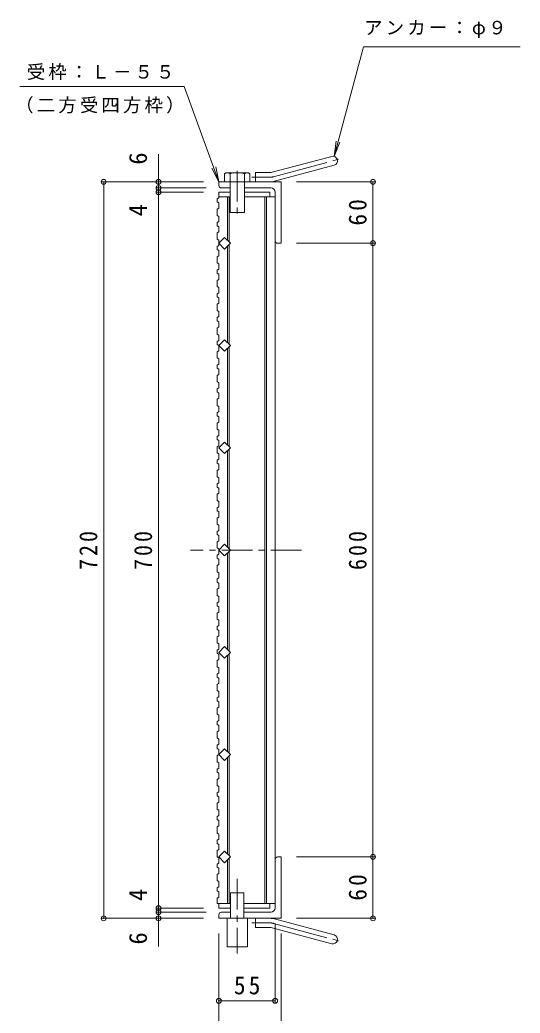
# Model space of a CAD drawing. Units: millimetres, scale not verified. Extents: x -1125 to 1035, y -823 to 751.
# Drawn here: x -72 to 417, y -316 to 655 of the extents above; entities that cross this region are included whole.
import ezdxf
from ezdxf.enums import TextEntityAlignment as Align

# ---------------------------------------------------------------- set-up
doc = ezdxf.new("R2010")
doc.units = ezdxf.units.MM
doc.header["$LTSCALE"] = 6
doc.header["$PDMODE"] = 32
doc.header["$PDSIZE"] = 4.8
doc.linetypes.add('CHAIN1', pattern=[8, 5, -1, 1, -1])
doc.linetypes.add('CHAIN2', pattern=[12, 9, -1, 1, -1])
for name, color, linetype, lineweight in [('A-1_ピット', 2, 'Continuous', 9), ('A-2_蓋', 3, 'Continuous', 9), ('A-4_寸法', 7, 'Continuous', 9), ('A-5_仕様文', 7, 'Continuous', 9), ('A-9_ｸｯｼｮﾝ材', 4, 'Continuous', 9)]:
    doc.layers.add(name, color=color, linetype=linetype, lineweight=lineweight)
doc.styles.add('ＭＳ ゴシック', font='')
doc.styles.get('ＭＳ ゴシック').set_extended_font_data('MS Gothic')

msp = doc.modelspace()

# ---------------------------------------------------------------- linework, layer by layer
at = {"layer": 'A-1_ピット'}
for p, q in [((174.616, 506.347), (232.806, 521.939)), ((158.471, 497.04), (158.471, 506.04)), ((172.286, 506.04), (158.471, 506.04)), ((176.945, 497.654), (235.136, 513.246)), ((122.471, 493.54), (122.471, 497.04)), ((183.471, 497.04), (122.471, 497.04)), ((183.471, 497.04), (183.471, 437.04)), ((133.471, 491.04), (124.971, 491.04)), ((173.471, 491.04), (147.471, 491.04)), ((177.471, 487.04), (177.471, 439.54)), ((179.971, 437.04), (183.471, 437.04)), ((179.971, -162.96), (183.471, -162.96)), ((183.471, -162.96), (183.471, -222.96)), ((177.471, -212.96), (177.471, -165.46)), ((122.471, -219.459), (122.471, -222.96)), ((183.471, -222.96), (122.471, -222.96)), ((133.971, -216.96), (124.971, -216.96)), ((173.471, -216.96), (146.971, -216.96)), ((158.471, -222.96), (158.471, -231.96)), ((172.286, -231.96), (158.471, -231.96)), ((174.616, -232.266), (232.806, -247.858)), ((176.945, -223.573), (235.136, -239.165))]:
    msp.add_line(p, q, dxfattribs=at)
at = {"layer": 'A-1_ピット', "linetype": 'CHAIN2'}
for p, q in [((175.78, 502), (240.947, 519.461)), ((172.286, 501.54), (154.666, 501.54)), ((172.286, -227.46), (154.666, -227.46)), ((175.78, -227.92), (240.947, -245.381))]:
    msp.add_line(p, q, dxfattribs=at)
at = {"layer": 'A-1_ピット'}
for centre, radius, start, end in [((233.971, 517.592), 4.5, 285.00014, 104.99991), ((172.286, 515.041), 9, 270, 285.00002), ((172.286, 515.041), 18, 270, 285), ((124.971, 493.54), 2.5, 180, 270), ((173.471, 487.04), 4, 0, 90), ((179.971, 439.54), 2.5, 180, 270), ((179.971, -165.46), 2.5, 90, 180), ((173.471, -212.96), 4, 270, 0), ((124.971, -219.459), 2.5, 90, 180), ((172.286, -240.96), 18, 75, 90), ((172.286, -240.96), 9, 74.99998, 90), ((233.971, -243.512), 4.5, 255.00009, 74.99986)]:
    msp.add_arc(centre, radius, start, end, dxfattribs=at)
at = {"layer": 'A-1_ピット', "linetype": 'CHAIN2'}
for centre, start, end in [((172.286, 515.04), 270, 284.99995), ((172.286, -240.96), 75.00005, 90)]:
    msp.add_arc(centre, 13.5, start, end, dxfattribs=at)
at = {"layer": 'A-2_蓋'}
for p, q in [((122.471, 487.04), (122.471, 481.397)), ((122.471, 487.04), (133.471, 487.04)), ((120.971, 480.397), (122.471, 481.397)), ((120.971, 480.397), (120.971, 477.397)), ((120.971, 477.397), (122.471, 476.397)), ((122.471, 482.54), (133.471, 482.54)), ((122.471, 476.397), (122.471, 471.284)), ((130.971, 482.54), (130.971, 439.854)), ((132.471, 482.54), (132.471, 438.354)), ((147.471, 482.54), (177.471, 482.54)), ((167.471, 482.54), (167.471, -208.46)), ((168.971, 482.54), (168.971, -208.46)), ((177.471, 482.54), (177.471, -208.46)), ((120.971, 470.284), (122.471, 471.284)), ((120.971, 470.284), (120.971, 464.284)), ((120.971, 464.284), (122.471, 463.284)), ((120.971, 457.171), (122.471, 458.171)), ((120.971, 457.171), (120.971, 454.171)), ((122.471, 458.171), (122.471, 463.284)), ((120.971, 454.171), (122.471, 453.171)), ((120.971, 447.058), (122.471, 448.058)), ((120.971, 447.058), (120.971, 441.058)), ((122.471, 453.171), (122.471, 448.058)), ((120.971, 441.058), (122.471, 440.058)), ((122.471, 434.945), (122.471, 440.058)), ((120.971, 433.945), (122.471, 434.945)), ((120.971, 433.945), (120.971, 430.945)), ((120.971, 430.945), (122.471, 429.945)), ((122.471, 429.945), (122.471, 424.832)), ((130.971, 434.227), (130.971, 339.854)), ((132.471, 435.727), (132.471, 338.354)), ((120.971, 423.832), (122.471, 424.832)), ((120.971, 423.832), (120.971, 417.832)), ((120.971, 417.832), (122.471, 416.832)), ((120.971, 410.719), (122.471, 411.719)), ((120.971, 410.719), (120.971, 407.719)), ((122.471, 411.719), (122.471, 416.832)), ((120.971, 407.719), (122.471, 406.719)), ((120.971, 400.606), (122.471, 401.606)), ((120.971, 400.606), (120.971, 394.606)), ((122.471, 406.719), (122.471, 401.606)), ((120.971, 394.606), (122.471, 393.606)), ((120.971, 387.493), (122.471, 388.493)), ((122.471, 388.493), (122.471, 393.606)), ((120.971, 387.493), (120.971, 384.493)), ((120.971, 384.493), (122.471, 383.493)), ((122.471, 383.493), (122.471, 378.38)), ((120.971, 377.38), (122.471, 378.38)), ((120.971, 377.38), (120.971, 371.38)), ((120.971, 371.38), (122.471, 370.38)), ((122.471, 365.267), (122.471, 370.38)), ((120.971, 364.267), (122.471, 365.267)), ((120.971, 364.267), (120.971, 361.267)), ((120.971, 361.267), (122.471, 360.267)), ((122.471, 360.267), (122.471, 355.154)), ((120.971, 354.154), (122.471, 355.154)), ((120.971, 354.154), (120.971, 348.154)), ((120.971, 348.154), (122.471, 347.154)), ((120.971, 341.041), (122.471, 342.041)), ((120.971, 341.041), (120.971, 338.041)), ((122.471, 342.041), (122.471, 347.154)), ((120.971, 338.041), (122.471, 337.041)), ((120.971, 330.928), (122.471, 331.928)), ((120.971, 330.928), (120.971, 324.928)), ((122.471, 337.041), (122.471, 331.928)), ((130.971, 334.227), (130.971, 239.854)), ((132.471, 335.727), (132.471, 238.354)), ((120.971, 324.928), (122.471, 323.928)), ((122.471, 318.815), (122.471, 323.928)), ((120.971, 317.815), (122.471, 318.815)), ((120.971, 317.815), (120.971, 314.815)), ((120.971, 314.815), (122.471, 313.815)), ((122.471, 313.815), (122.471, 308.702)), ((120.971, 307.702), (122.471, 308.702)), ((120.971, 307.702), (120.971, 301.702)), ((120.971, 301.702), (122.471, 300.702)), ((120.971, 294.589), (122.471, 295.589)), ((120.971, 294.589), (120.971, 291.589)), ((120.971, 291.589), (122.471, 290.589)), ((122.471, 295.589), (122.471, 300.702)), ((120.971, 284.476), (122.471, 285.476)), ((120.971, 284.476), (120.971, 278.476)), ((122.471, 290.589), (122.471, 285.476)), ((120.971, 278.476), (122.471, 277.476)), ((120.971, 271.363), (122.471, 272.363)), ((122.471, 272.363), (122.471, 277.476)), ((120.971, 271.363), (120.971, 268.363)), ((120.971, 268.363), (122.471, 267.363)), ((120.971, 261.25), (122.471, 262.25)), ((122.471, 267.363), (122.471, 262.25)), ((120.971, 261.25), (120.971, 255.25)), ((120.971, 255.25), (122.471, 254.25)), ((122.471, 249.137), (122.471, 254.25)), ((120.971, 248.137), (122.471, 249.137)), ((120.971, 248.137), (120.971, 245.137)), ((120.971, 245.137), (122.471, 244.137)), ((122.471, 244.137), (122.471, 239.024)), ((120.971, 238.024), (122.471, 239.024)), ((120.971, 238.024), (120.971, 232.024)), ((130.971, 234.227), (130.971, 139.854)), ((132.471, 235.727), (132.471, 138.354)), ((120.971, 232.024), (122.471, 231.024)), ((120.971, 224.911), (122.471, 225.911)), ((120.971, 224.911), (120.971, 221.911)), ((122.471, 225.911), (122.471, 231.024)), ((120.971, 221.911), (122.471, 220.911)), ((120.971, 214.798), (122.471, 215.798)), ((120.971, 214.798), (120.971, 208.798)), ((122.471, 220.911), (122.471, 215.798)), ((120.971, 208.798), (122.471, 207.798)), ((122.471, 202.685), (122.471, 207.798)), ((120.971, 201.685), (122.471, 202.685)), ((120.971, 201.685), (120.971, 198.685)), ((120.971, 198.685), (122.471, 197.685)), ((122.471, 197.685), (122.471, 192.572)), ((120.971, 191.572), (122.471, 192.572)), ((120.971, 191.572), (120.971, 185.572)), ((120.971, 185.572), (122.471, 184.572)), ((122.471, 179.459), (122.471, 184.572)), ((120.971, 178.459), (122.471, 179.459)), ((120.971, 178.459), (120.971, 175.459)), ((120.971, 175.459), (122.471, 174.459)), ((120.971, 168.346), (122.471, 169.346)), ((120.971, 168.346), (120.971, 162.346)), ((122.471, 174.459), (122.471, 169.346)), ((120.971, 162.346), (122.471, 161.346)), ((120.971, 155.233), (122.471, 156.233)), ((122.471, 156.233), (122.471, 161.346)), ((120.971, 155.233), (120.971, 152.233)), ((120.971, 152.233), (122.471, 151.233)), ((120.971, 145.12), (122.471, 146.12)), ((122.471, 151.233), (122.471, 146.12)), ((120.971, 145.12), (120.971, 139.12)), ((120.971, 139.12), (122.471, 138.12)), ((122.471, 133.007), (122.471, 138.12)), ((120.971, 132.007), (122.471, 133.007)), ((120.971, 132.007), (120.971, 129.007)), ((120.971, 129.007), (122.471, 128.007)), ((122.471, 128.007), (122.471, 122.894)), ((130.971, 39.854), (130.971, 134.227)), ((132.471, 38.354), (132.471, 135.727)), ((120.971, 121.894), (122.471, 122.894)), ((120.971, 121.894), (120.971, 115.894)), ((120.971, 115.894), (122.471, 114.894)), ((120.971, 108.781), (122.471, 109.781)), ((120.971, 108.781), (120.971, 105.781)), ((122.471, 109.781), (122.471, 114.894)), ((120.971, 105.781), (122.471, 104.781)), ((120.971, 98.668), (122.471, 99.668)), ((120.971, 98.668), (120.971, 92.668)), ((122.471, 104.781), (122.471, 99.668)), ((120.971, 92.668), (122.471, 91.668)), ((122.471, 86.555), (122.471, 91.668)), ((120.971, 85.555), (122.471, 86.555)), ((120.971, 85.555), (120.971, 82.555)), ((120.971, 82.555), (122.471, 81.555)), ((122.471, 81.555), (122.471, 76.442)), ((120.971, 75.442), (122.471, 76.442)), ((120.971, 75.442), (120.971, 69.442)), ((120.971, 69.442), (122.471, 68.442)), ((122.471, 63.329), (122.471, 68.442)), ((120.971, 62.329), (122.471, 63.329)), ((120.971, 62.329), (120.971, 59.329)), ((120.971, 59.329), (122.471, 58.329)), ((122.471, 58.329), (122.471, 53.216)), ((120.971, 52.216), (122.471, 53.216)), ((120.971, 52.216), (120.971, 46.216)), ((120.971, 46.216), (122.471, 45.216)), ((120.971, 39.103), (122.471, 40.103)), ((120.971, 39.103), (120.971, 36.103)), ((122.471, 40.103), (122.471, 45.216)), ((120.971, 36.103), (122.471, 35.103)), ((120.971, 28.99), (122.471, 29.99)), ((122.471, 35.103), (122.471, 29.99)), ((130.971, -60.146), (130.971, 34.227)), ((132.471, -61.646), (132.471, 35.726)), ((120.971, 28.99), (120.971, 22.99)), ((120.971, 22.99), (122.471, 21.99)), ((122.471, 16.877), (122.471, 21.99)), ((120.971, 15.877), (122.471, 16.877)), ((120.971, 15.877), (120.971, 12.877)), ((120.971, 12.877), (122.471, 11.877)), ((122.471, 11.877), (122.471, 6.764)), ((120.971, 5.764), (122.471, 6.764)), ((120.971, 5.764), (120.971, -0.236)), ((120.971, -0.236), (122.471, -1.236)), ((120.971, -7.349), (122.471, -6.349)), ((120.971, -7.349), (120.971, -10.349)), ((122.471, -6.349), (122.471, -1.236)), ((120.971, -10.349), (122.471, -11.349)), ((120.971, -17.462), (122.471, -16.462)), ((120.971, -17.462), (120.971, -23.462)), ((122.471, -11.349), (122.471, -16.462)), ((120.971, -23.462), (122.471, -24.462)), ((122.471, -29.575), (122.471, -24.462)), ((120.971, -30.575), (122.471, -29.575)), ((120.971, -30.575), (120.971, -33.575)), ((120.971, -33.575), (122.471, -34.575)), ((122.471, -34.575), (122.471, -39.688)), ((120.971, -40.688), (122.471, -39.688)), ((120.971, -40.688), (120.971, -46.688)), ((120.971, -46.688), (122.471, -47.688)), ((122.471, -52.801), (122.471, -47.688)), ((120.971, -53.801), (122.471, -52.801)), ((120.971, -53.801), (120.971, -56.801)), ((120.971, -56.801), (122.471, -57.801)), ((122.471, -57.801), (122.471, -62.914)), ((120.971, -63.914), (122.471, -62.914)), ((120.971, -63.914), (120.971, -69.914)), ((130.971, -160.146), (130.971, -65.773)), ((132.471, -161.646), (132.471, -64.273)), ((120.971, -69.914), (122.471, -70.914)), ((120.971, -77.027), (122.471, -76.027)), ((120.971, -77.027), (120.971, -80.027)), ((122.471, -76.027), (122.471, -70.914)), ((120.971, -87.14), (122.471, -86.14)), ((120.971, -87.14), (120.971, -93.14)), ((120.971, -93.14), (122.471, -94.14)), ((122.471, -99.253), (122.471, -94.14)), ((120.971, -100.253), (122.471, -99.253)), ((120.971, -100.253), (120.971, -103.253)), ((120.971, -110.366), (122.471, -109.366)), ((120.971, -110.366), (120.971, -116.366)), ((120.971, -116.366), (122.471, -117.366)), ((120.971, -123.479), (122.471, -122.479)), ((120.971, -123.479), (120.971, -126.479)), ((122.471, -122.479), (122.471, -117.366)), ((120.971, -133.592), (122.471, -132.592)), ((120.971, -133.592), (120.971, -139.592)), ((120.971, -139.592), (122.471, -140.592)), ((122.471, -145.705), (122.471, -140.592)), ((120.971, -146.705), (122.471, -145.705)), ((120.971, -146.705), (120.971, -149.705)), ((120.971, -156.818), (122.471, -155.818)), ((120.971, -156.818), (120.971, -162.818)), ((120.971, -162.818), (122.471, -163.818)), ((122.471, -168.931), (122.471, -163.818)), ((132.471, -208.46), (132.471, -164.273)), ((120.971, -169.931), (122.471, -168.931)), ((120.971, -169.931), (120.971, -172.931)), ((130.971, -208.46), (130.971, -165.773)), ((120.971, -180.044), (122.471, -179.044)), ((120.971, -180.044), (120.971, -186.044)), ((120.971, -186.044), (122.471, -187.044)), ((120.971, -193.157), (122.471, -192.157)), ((120.971, -193.157), (120.971, -196.157)), ((122.471, -192.157), (122.471, -187.044)), ((120.971, -203.27), (122.471, -202.27)), ((120.971, -203.27), (120.971, -208.46)), ((120.971, -208.46), (133.971, -208.46)), ((122.471, -212.96), (122.471, -208.46)), ((122.471, -212.96), (133.971, -212.96)), ((146.971, -208.46), (177.471, -208.46))]:
    msp.add_line(p, q, dxfattribs=at)
at = {"layer": 'A-2_蓋', "linetype": 'CHAIN1'}
msp.add_line((203.284, 137.04), (94.688, 137.04), dxfattribs=at)
at = {"layer": 'A-2_蓋'}
for points in [[(147.471, 487.04), (172.471, 487.04), (172.471, 482.54)], [(120.971, -80.027), (122.471, -81.027), (122.471, -86.14)], [(120.971, -103.253), (122.471, -104.253), (122.471, -109.366)], [(120.971, -126.479), (122.471, -127.479), (122.471, -132.592)], [(120.971, -149.705), (122.471, -150.705), (122.471, -155.818)], [(120.971, -172.931), (122.471, -173.931), (122.471, -179.044)], [(120.971, -196.157), (122.471, -197.157), (122.471, -202.27)], [(146.971, -212.96), (172.471, -212.96), (172.471, -208.46)]]:
    msp.add_lwpolyline(points, dxfattribs=at)
for points in [[(133.785, 437.04), (128.128, 431.383), (122.471, 437.04), (128.128, 442.697)], [(133.785, 337.04), (128.128, 331.384), (122.471, 337.04), (128.128, 342.697)], [(133.785, 237.04), (128.128, 231.384), (122.471, 237.04), (128.128, 242.697)], [(133.785, 137.04), (128.128, 142.697), (122.471, 137.04), (128.128, 131.384)], [(133.785, 37.04), (128.128, 42.697), (122.471, 37.04), (128.128, 31.383)], [(133.785, -62.96), (128.128, -57.303), (122.471, -62.96), (128.128, -68.616)], [(133.785, -162.96), (128.128, -157.303), (122.471, -162.96), (128.128, -168.616)]]:
    msp.add_lwpolyline(points, close=True, dxfattribs=at)
at = {"layer": 'A-4_寸法'}
for p, q in [((63.509, -250.581), (63.509, 524.229)), ((107.471, 497.04), (8.141, 497.04)), ((9.941, -222.96), (9.941, 497.04)), ((198.471, 497.04), (274.922, 497.04)), ((273.122, -222.96), (273.122, 497.04)), ((109.971, 491.04), (61.709, 491.04)), ((107.471, 487.04), (61.709, 487.04)), ((198.471, 437.04), (274.922, 437.04)), ((198.471, -162.96), (274.922, -162.96)), ((107.471, -212.96), (61.709, -212.96)), ((107.471, -222.96), (8.141, -222.96)), ((109.971, -216.96), (61.709, -216.96)), ((198.471, -222.96), (274.922, -222.96)), ((177.471, -227.96), (177.471, -305.36)), ((122.471, -237.96), (122.471, -353.36)), ((183.471, -237.96), (183.471, -353.36)), ((122.471, -303.56), (177.471, -303.56))]:
    msp.add_line(p, q, dxfattribs=at)
for p in [(9.941, 497.04), (63.509, 497.04), (273.122, 497.04), (63.509, 491.04), (63.509, 487.04), (273.122, 437.04), (273.122, -162.96), (63.509, -212.96), (9.941, -222.96), (63.509, -216.96), (63.509, -222.96), (273.122, -222.96), (122.471, -303.56), (177.471, -303.56)]:
    msp.add_point(p, dxfattribs=at)
at = {"layer": 'A-5_仕様文'}
for p, q in [((235.136, 521.939), (263.834, 629.04)), ((263.834, 629.04), (416.944, 629.04)), ((-71.98, 590.216), (88.465, 590.216)), ((88.465, 590.216), (122.471, 497.04)), ((235.136, 521.939), (237.094, 536.811)), ((235.136, 521.939), (240.876, 535.797)), ((122.471, 497.04), (115.72, 510.435)), ((122.471, 497.04), (119.417, 511.726))]:
    msp.add_line(p, q, dxfattribs=at)
at = {"layer": 'A-9_ｸｯｼｮﾝ材'}
for p, q in [((130.752, 506.001), (150.191, 506.001)), ((133.471, 497.04), (133.471, 504.96)), ((133.471, 497.04), (133.471, 467.04)), ((147.471, 497.04), (147.471, 504.96)), ((147.471, 497.04), (147.471, 467.04)), ((152.91, 504.96), (152.91, 497.04)), ((133.471, 467.04), (147.471, 467.04)), ((133.971, -197.96), (146.971, -197.96)), ((133.971, -197.96), (133.971, -222.96)), ((146.971, -197.96), (146.971, -222.96)), ((130.471, -222.96), (130.471, -250.96)), ((150.471, -222.96), (150.471, -250.96)), ((130.471, -250.96), (150.471, -250.96))]:
    msp.add_line(p, q, dxfattribs=at)
at = {"layer": 'A-9_ｸｯｼｮﾝ材', "linetype": 'CHAIN1'}
for p, q in [((140.471, 507.935), (140.471, 461.578)), ((140.471, -184.257), (140.471, -257.452))]:
    msp.add_line(p, q, dxfattribs=at)
at = {"layer": 'A-9_ｸｯｼｮﾝ材'}
msp.add_lwpolyline([(128.032, 504.96), (128.032, 497.04), (152.91, 497.04)], dxfattribs=at)
for centre, radius, start, end in [((130.752, 501.927), 4.074, 48.12389, 131.8763), ((140.471, 481.934), 24.066, 73.09029, 106.90971), ((150.191, 501.927), 4.074, 48.1237, 131.87611)]:
    msp.add_arc(centre, radius, start, end, dxfattribs=at)

# ---------------------------------------------------------------- texts
at = {"layer": 'A-4_寸法', "color": 2, "style": 'ＭＳ ゴシック'}
for s, p in [('6', (57.509, 513.841)), ('4', (57.509, 463.325)), ('4', (57.509, -206.07)), ('6', (57.509, -248.633))]:
    msp.add_text(s, height=17.6, rotation=90, dxfattribs=at).set_placement(p, align=Align.BOTTOM_LEFT)
at = {"layer": 'A-4_寸法', "color": 2, "char_height": 17.6, "attachment_point": 7, "rotation": 90, "style": 'ＭＳ ゴシック'}
for s, insert in [('\\T1.27;\\W0.95;60', (267.123, 454.29)), ('\\T1.27;\\W0.9;720', (3.941, 117.54)), ('\\T1.27;\\W0.9;700', (57.509, 117.54)), ('\\T1.27;\\W0.9;600', (267.122, 117.54)), ('\\T1.27;\\W0.95;60', (267.123, -205.71))]:
    msp.add_mtext(s, dxfattribs=dict(at, insert=insert))
at = {"layer": 'A-4_寸法', "color": 2, "insert": (137.221, -297.56), "char_height": 17.6, "attachment_point": 7, "style": 'ＭＳ ゴシック'}
msp.add_mtext('\\T1.27;\\W0.95;55', dxfattribs=at)
at = {"layer": 'A-5_仕様文', "char_height": 13.2, "attachment_point": 7, "style": 'ＭＳ ゴシック'}
for s, insert in [('\\T1.17;アンカー：φ９', (264.462, 637.646)), ('\\T1.17;受枠：Ｌ－５５', (-65.209, 596.534)), ('\\T1.17;（二方受四方枠）', (-76.535, 563.813))]:
    msp.add_mtext(s, dxfattribs=dict(at, insert=insert))

doc.saveas('drawing.dxf')
